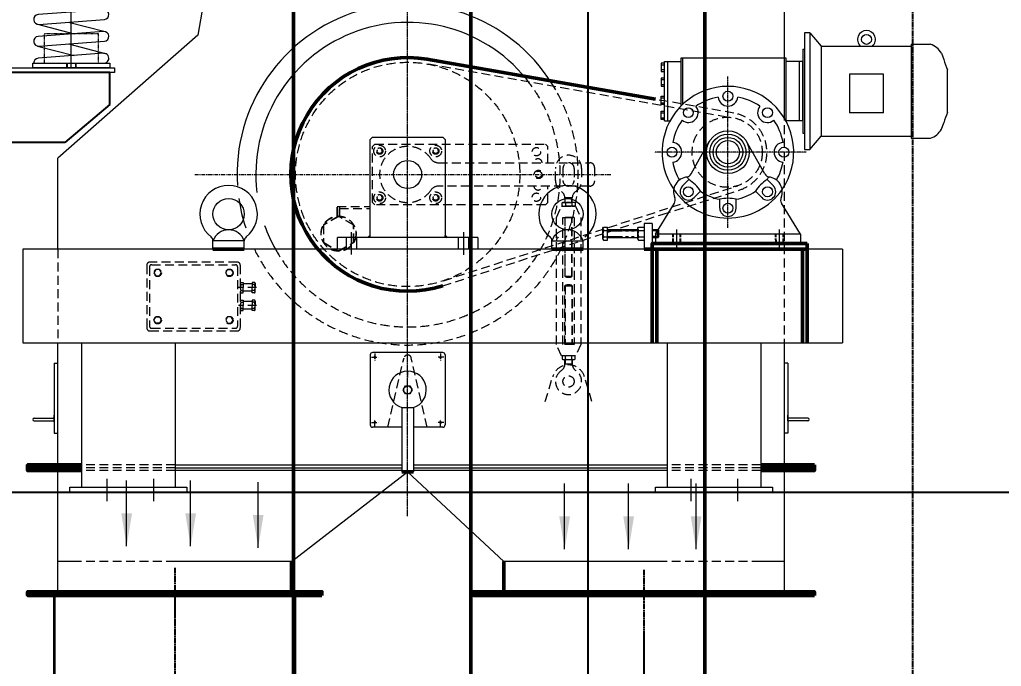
# Model space of a CAD drawing. Header units: millimetres. Extents: x -1263456 to 2767218, y -83310 to 50301.
# Drawn here: x 1104749 to 1106850, y -33151 to -31768 of the extents above; entities that cross this region are included whole.
import ezdxf

# ---------------------------------------------------------------- set-up
doc = ezdxf.new("R2010")
doc.units = ezdxf.units.MM
for name, pattern in [('AM_ISO08W050', [18, 12, -1.5, 3, -1.5]), ('AUSGEZOGEN', [0]), ('CENTER', [7, 4, -1, 1, -1]), ('CENTER2', [1.125, 0.75, -0.125, 0.125, -0.125]), ('DASHDOT', [1, 0.5, -0.25, 0, -0.25]), ('HIDDEN', [9.525, 6.35, -3.175]), ('PHANTOM', [63.5, 31.75, -6.35, 6.35, -6.35, 6.35, -6.35])]:
    doc.linetypes.add(name, pattern=pattern)
doc.layers.get('0').update_dxf_attribs({"color": 255, "lineweight": 50})
doc.layers.get('Defpoints').update_dxf_attribs({"linetype": 'AUSGEZOGEN'})
for name, color, linetype, lineweight in [('AM_0', 7, 'Continuous', 50), ('AM_5', 3, 'Continuous', 25), ('AM_6', 2, 'Continuous', 35), ('AM_7', 4, 'AM_ISO08W050', 25), ('AM_8', 1, 'Continuous', 25), ('Cen', 3, 'CENTER', 13), ('CONT', 2, 'Continuous', 13), ('GEOM', 2, 'Continuous', 13)]:
    doc.layers.add(name, color=color, linetype=linetype, lineweight=lineweight)
for name, color, linetype in [('CDOT', 1, 'PHANTOM'), ('Cont-Trolley', 4, 'Continuous'), ('HID', 2, 'HIDDEN')]:
    doc.layers.add(name, color=color, linetype=linetype)
doc.styles.add('ROMANS', font='romans.shx', dxfattribs={"width": 0.85})
doc.styles.get("Standard").update_dxf_attribs({"font": 'ISOCP.SHX', "width": 0.7})
doc.dimstyles.new('AM_ISO$0', dxfattribs={"dimtxt": 3.5, "dimasz": 3.5, "dimexe": 1, "dimexo": 1, "dimgap": 1.5, "dimtad": 1, "dimdsep": 46, "dimtxsty": 'Standard', "dimcen": 0, "dimclrd": 256, "dimclre": 256, "dimclrt": 2, "dimazin": 2, "dimtp": 0.1, "dimtm": 0.1, "dimtfac": 0.71, "dimtmove": 0, "dimatfit": 3, "dimfxl": 1, "dimlwd": -1, "dimlwe": -1, "dimarcsym": 1})
doc.dimstyles.new('CJN', dxfattribs={"dimtxt": 25, "dimasz": 25, "dimexe": 7.5, "dimexo": 7.5, "dimgap": 7.5, "dimtad": 1, "dimtoh": 1, "dimdec": 1, "dimzin": 12, "dimdsep": 46, "dimtxsty": 'ROMANS', "dimcen": 10, "dimclrd": 9, "dimclre": 9, "dimclrt": 2, "dimadec": 1, "dimazin": 3, "dimtfac": 0.7, "dimtdec": 1, "dimtmove": 0, "dimatfit": 3, "dimfxl": 1, "dimtolj": 1, "dimtzin": 0, "dimlwd": 9, "dimlwe": 9, "dimarcsym": 1})

# ---------------------------------------------------------------- blocks, each defined once
blk = doc.blocks.new('Type_15')
at = {"color": 3, "linetype": 'ByBlock'}
for p, q in [((-10, -10), (-10, 0)), ((-8.8, -10), (-8.8, 0)), ((0, -264), (0, 0)), ((8.8, -10), (8.8, 0)), ((10, -10), (10, 0)), ((-69.2, -31), (70.8, -20.5)), ((-72.6, -30.7), (5.9, -51)), ((-5.9, -26.2), (72.6, -46.5)), ((69.2, -46.2), (-70.8, -56.7)), ((-72.6, -77.4), (5.9, -97.7)), ((-69.2, -77.7), (70.8, -67.2)), ((-5.9, -72.9), (72.6, -93.2)), ((69.2, -92.9), (-70.8, -103.4)), ((-72.6, -124.1), (5.9, -144.4)), ((-69.2, -124.4), (70.8, -113.9)), ((-5.9, -119.6), (72.6, -139.9)), ((69.2, -139.6), (-70.8, -150.1)), ((-69.2, -171.1), (70.8, -160.6)), ((-5.9, -166.3), (72.6, -186.6)), ((-72.6, -170.8), (5.9, -191.1)), ((69.2, -186.3), (-70.8, -196.8)), ((-69.2, -217.8), (70.8, -207.3)), ((-72.6, -217.5), (5.9, -237.8)), ((-5.9, -213), (72.6, -233.3)), ((69.2, -233), (-70.8, -243.5)), ((-10, -254), (-10, -264)), ((-8.8, -254), (-8.8, -264)), ((8.8, -254), (8.8, -264)), ((10, -254), (10, -264))]:
    blk.add_line(p, q, dxfattribs=at)
for points in [[(82.5, -10), (-82.5, -10), (-82.5, 0), (82.5, 0)], [(82.5, -264), (-82.5, -264), (-82.5, -254), (82.5, -254)]]:
    blk.add_lwpolyline(points, close=True, dxfattribs=at)
at = {"color": 3, "linetype": 'DASHDOT'}
for points in [[(58, -10), (58, -73), (-58, -73), (-58, -10)], [(58, -254), (58, -191), (-58, -191), (-58, -254)]]:
    blk.add_lwpolyline(points, dxfattribs=at)
at = {"color": 3, "linetype": 'ByBlock'}
for centre, start, end in [((-70, -20.5), 90, 274.2892), ((70, -10), 274.2892, 0), ((-70, -67.2), 94.2892, 274.2892), ((70, -56.7), 274.2892, 94.2892), ((-70, -113.9), 94.2892, 274.2892), ((70, -103.4), 274.2892, 94.2892), ((70, -150.1), 274.2892, 94.2892), ((-70, -160.6), 94.2892, 274.2892), ((70, -196.8), 274.2892, 94.2892), ((-70, -207.3), 94.2892, 274.2892), ((-70, -254), 94.2892, 180), ((70, -243.5), 270, 94.2892)]:
    blk.add_arc(centre, 10.5, start, end, dxfattribs=at)
blk = doc.blocks.new('100L')
at = {"layer": 'CONT'}
for p, q in [((349586.2, 4943.2), (349494.9, 4943.2)), ((349459.3, 4929.9), (349472.9, 4935)), ((349621.9, 4929.9), (349608.2, 4935)), ((349440.2, 4865.3), (349440.2, 4906.9)), ((349640.9, 4865.3), (349640.9, 4906.9)), ((349440.2, 4865.6), (349640.9, 4865.6)), ((349444.3, 4682.4), (349444.3, 4865.3)), ((349444.3, 4682.4), (349444.3, 4865.3)), ((349636.9, 4682.4), (349636.9, 4865.3)), ((349586.8, 4806.3), (349504.3, 4806.3)), ((349504.3, 4806.3), (349504.3, 4733.3)), ((349586.8, 4806.3), (349586.8, 4733.3)), ((349504.3, 4733.3), (349586.8, 4733.3)), ((349415.6, 4648.2), (349444.3, 4672.7)), ((349444.3, 4672.7), (349444.3, 4682.4)), ((349444.3, 4672.7), (349636.9, 4672.7)), ((349636.9, 4672.7), (349636.9, 4682.4)), ((349665.6, 4648.2), (349636.9, 4672.7)), ((349415.6, 4648.2), (349665.6, 4648.2)), ((349415.6, 4648.2), (349415.6, 4637.2)), ((349665.6, 4637.2), (349665.6, 4648.2)), ((349415.6, 4637.2), (349665.6, 4637.2)), ((349450.6, 4633.2), (349450.6, 4637.2)), ((349450.6, 4633.2), (349630.6, 4633.2)), ((349630.6, 4633.2), (349630.6, 4637.2))]:
    blk.add_line(p, q, dxfattribs=at)
blk.add_circle((349429.8, 4769.7), 10.5, dxfattribs=at)
for centre, radius, start, end in [((349449.5, 5031.6), 99.4, 283.6139, 297.19), ((349631.6, 5031.6), 99.4, 242.81, 256.3861), ((349479.9, 4893.4), 42, 119.5161, 161.2324), ((349601.2, 4893.4), 42, 18.7676, 60.4839), ((349429.8, 4769.7), 19.1, 41.1132, 318.8868)]:
    blk.add_arc(centre, radius, start, end, dxfattribs=at)
blk = doc.blocks.new('VF130 N')
at = {"layer": 'Cen', "color": 4, "linetype": 'ByBlock', "ltscale": 3}
for p, q in [((343371, 1354.9), (343403.9, 1477.7)), ((343377.8, 1353.1), (343410.6, 1475.8)), ((343396.2, 1476.3), (343391.6, 1459.2)), ((343395.3, 1472.9), (343402.1, 1471.1)), ((343403, 1474.4), (343396.2, 1476.3)), ((343403.9, 1477.7), (343437.9, 1468.6)), ((343439.7, 1475.4), (343413.2, 1376.4)), ((343443.1, 1474.5), (343417.5, 1378.9)), ((343391.6, 1459.2), (343398.4, 1457.4)), ((343392.6, 1462.9), (343399.4, 1461.1)), ((343387.9, 1445.5), (343383.4, 1428.5)), ((343384.3, 1432.1), (343391.2, 1430.3)), ((343387, 1442.2), (343393.8, 1440.3)), ((343394.7, 1443.6), (343387.9, 1445.5)), ((343373.3, 1390.9), (343377.8, 1407.9)), ((343377.8, 1407.9), (343384.7, 1406)), ((343383.4, 1428.5), (343390.2, 1426.6)), ((343620.6, 1293.1), (343654, 1417.8)), ((343622.4, 1286.1), (343657.4, 1416.9)), ((343689.6, 1401), (343655.6, 1410.1)), ((343380.1, 1389), (343373.3, 1390.9)), ((343374.2, 1394.2), (343381, 1392.3)), ((343376.9, 1404.2), (343383.7, 1402.4)), ((343650, 1280.3), (343682.8, 1402.8)), ((343656.8, 1278.5), (343689.6, 1401)), ((343365, 1360.1), (343369.6, 1377.1)), ((343368.6, 1373.4), (343375.4, 1371.6)), ((343369.6, 1377.1), (343376.4, 1375.3)), ((343371.8, 1358.2), (343365, 1360.1)), ((343365.9, 1363.4), (343372.7, 1361.6)), ((343371, 1354.9), (343382.4, 1351.9)), ((343396.7, 1230.9), (343452.3, 1287.3)), ((343656.8, 1278.5), (343622.8, 1287.6)), ((343549.2, 1190), (343529.2, 1266.7)), ((343372.4, 1210.5), (343389, 1220.1)), ((343390, 1180), (343406.6, 1189.6)), ((343560.1, 1160.3), (343550.5, 1176.8)), ((343436.9, 1144), (343441.9, 1162.5)), ((343529.5, 1142.6), (343520, 1159.2)), ((343470.9, 1134.9), (343475.9, 1153.4)), ((343589.2, 1045.7), (343567.4, 1119.9))]:
    blk.add_line(p, q, dxfattribs=at)
at = {"layer": 'Cen', "linetype": 'CENTER2', "ltscale": 3}
for p, q in [((343443, 1098.7), (343526.9, 1411.7)), ((343646.3, 1211.9), (343333.2, 1295.8))]:
    blk.add_line(p, q, dxfattribs=at)
at = {"layer": 'Cen', "linetype": 'ByBlock', "ltscale": 3}
for p, q in [((343335.8, 1123.8), (343325.6, 1085.7)), ((343548.3, 1066.8), (343538.1, 1028.7))]:
    blk.add_line(p, q, dxfattribs=at)
at = {"layer": 'Cen', "color": 4, "linetype": 'ByBlock', "ltscale": 3}
for centre, radius in [((343425, 1358.9), 10.6), ((343515.9, 1370.9), 10.6), ((343588.6, 1315), 10.6), ((343369.2, 1286.2), 10.6), ((343484.9, 1255.2), 45.8), ((343484.9, 1255.2), 38.7), ((343484.9, 1255.2), 31.7), ((343484.9, 1255.2), 24.7), ((343600.6, 1224.2), 10.6), ((343381.2, 1195.3), 10.6), ((343544.8, 1151.4), 10.6), ((343453.9, 1139.5), 10.6)]:
    blk.add_circle(centre, radius, dxfattribs=at)
for centre, radius, start, end in [((343425, 1358.9), 21.1, 215.0621, 24.9379), ((343484.9, 1255.2), 119.8, 85.1242, 109.8758), ((343515.9, 1370.9), 21.1, 170.0621, 339.9379), ((343484.9, 1255.2), 119.8, 130.1242, 154.8758), ((343484.9, 1255.2), 119.8, 40.1242, 64.8758), ((343588.6, 1315), 21.1, 125.0621, 294.9379), ((343369.2, 1286.2), 21.1, 260.0621, 69.9379), ((343484.9, 1255.2), 119.8, 355.1242, 19.8758), ((343484.9, 1255.2), 119.8, 175.1242, 194.7888), ((343600.6, 1224.2), 21.1, 80.0621, 249.9379), ((343381.2, 1195.3), 31.7, 79.6772, 187.6977), ((343386.7, 1240.8), 14.1, 263.1577, 315.4277), ((343484.9, 1255.2), 102.2, 196.2034, 200.0717), ((343331.2, 1166.4), 78.9, 17.0955, 42.9045), ((343381.2, 1195.3), 17.6, 120, 300), ((343484.9, 1255.2), 119.8, 315.2112, 334.8758), ((343335.8, 1189.2), 14.1, 315.4277, 7.6977), ((343484.9, 1255.2), 102.2, 219.9283, 245.0717), ((343573.7, 1101.4), 78.9, 107.0955, 132.9045), ((343562.8, 1193.6), 14.1, 194.5723, 246.8423), ((343484.9, 1255.2), 102.2, 309.9283, 313.7966), ((343544.8, 1151.4), 31.7, 322.3023, 70.3228), ((343439, 1083.7), 78.9, 62.0955, 87.9045), ((343484.9, 1255.2), 102.2, 264.9283, 290.0717), ((343544.8, 1151.4), 17.6, 210, 30), ((343453.9, 1139.5), 17.6, 165, 345), ((343581, 1123.4), 14.1, 142.3023, 194.5723)]:
    blk.add_arc(centre, radius, start, end, dxfattribs=at)
at = {"layer": 'CONT'}
for p, q in [((343657.4, 1416.9), (343439.7, 1475.3)), ((343289.8, 1125.9), (343345.9, 1179.3)), ((343289.8, 1125.9), (343284.7, 1106.9)), ((343589.2, 1045.7), (343289.8, 1125.9)), ((343584.1, 1026.6), (343284.7, 1106.9)), ((343589.2, 1045.7), (343584.1, 1026.6))]:
    blk.add_line(p, q, dxfattribs=at)
for start, end in [(310.4366, 199.5634), (199.5634, 310.4366)]:
    blk.add_arc((343484.9, 1255.2), 140.9, start, end, dxfattribs=at)
at = {"layer": 'HID'}
for p, q in [((343325.7, 1116.3), (343320.6, 1097.3)), ((343340.9, 1112.2), (343335.8, 1093.2)), ((343538.2, 1059.4), (343533.1, 1040.3)), ((343553.4, 1055.3), (343548.3, 1036.2))]:
    blk.add_line(p, q, dxfattribs=at)
at = {"layer": 'CONT', "color": 0, "rotation": 254.9999999999247}
blk.add_blockref('100L', (429665.7, 340169.2), dxfattribs=at)
blk = doc.blocks.new('chute from diverter to conveyor')
at = {"layer": 'AM_0'}
for p, q in [((1098704.1, -28196.3, 0), (1098704.1, -32932.7, 0)), ((1099204.9, -28377.4, 0), (1099204.9, -32932.7, 0))]:
    blk.add_line(p, q, dxfattribs=at)
at = {"layer": 'AM_7'}
blk.add_line((1098954.5, -28286.8, 0), (1098954.5, -33157.7, 0), dxfattribs=at)
blk = doc.blocks.new('*D238')
at = {"layer": 'AM_5', "transparency": 16777216}
for p, q in [((1102459.5, -29658), (1102459.5, -33697.6)), ((1106084.6, -33074.7), (1106084.6, -33697.6)), ((1102722, -33622.6), (1105822.1, -33622.6))]:
    blk.add_line(p, q, dxfattribs=at)
for points in [[(1102722, -33578.8), (1102722, -33666.3), (1102459.5, -33622.6)], [(1105822.1, -33578.8), (1105822.1, -33666.3), (1106084.6, -33622.6)]]:
    blk.add_solid(points, dxfattribs=at)
at = {"layer": 'Defpoints', "color": 0, "transparency": 16777216}
for p in [(1102459.5, -29583, -0.1), (1106084.6, -32999.7, -3.3), (1106084.6, -33622.6)]:
    blk.add_point(p, dxfattribs=at)
at = {"layer": 'AM_5', "color": 2, "transparency": 16777216, "insert": (1104272.1, -33378.8), "char_height": 262.5, "attachment_point": 5, "bg_fill": 3, "box_fill_scale": 1.1, "bg_fill_color": 256, "bg_fill_true_color": 13158600, "bg_fill_transparency": 0}
blk.add_mtext('3625', dxfattribs=at)
blk = doc.blocks.new('A$Cb9ce5bf2')
at = {"layer": 'CONT'}
h = blk.add_hatch(dxfattribs=at)
h.set_pattern_fill('ANSI31', color=4, scale=3, style=0)
h.set_pattern_definition([(135, (-37668.44147, -52953.67353), (0.265165043, 0.265165043), [])])
h.paths.add_polyline_path([(2424.5, 770.8), (2419.5, 765.8), (2424.5, 765.8)])
h = blk.add_hatch(dxfattribs=at)
h.set_pattern_fill('ANSI31', color=4, scale=3, style=0)
h.set_pattern_definition([(45, (-38486.6349, -52953.67353), (-0.265165043, 0.265165043), [])])
h.paths.add_polyline_path([(2584.5, 770.8), (2589.5, 765.8), (2584.5, 765.8)])
at = {"color": 2, "linetype": 'CENTER2', "lineweight": 13, "ltscale": 2.25}
blk.add_line((2504.5, 169.8), (2504.5, 1343.4, 3.2), dxfattribs=at)
at = {"color": 6, "ltscale": 2.25}
for p, q in [((3034.6, 1061.5, 3.2), (2545.9, 1147.3, 3.2)), ((2087.9, 740.8, 3.2), (2154.9, 740.8, 3.2)), ((2880.1, 740.8, 3.2), (2813.1, 740.8, 3.2)), ((3010.5, 740.8, 3.2), (3027.9, 740.8, 3.2)), ((3027.9, 740.8, 3.2), (3027.9, 540.8, 3.2)), ((3037.9, 740.8, 3.2), (3037.9, 540.8, 3.2)), ((3349.3, 740.8, 3.2), (3349.3, 540.8, 3.2)), ((3359.3, 740.8, 3.2), (3359.3, 540.8, 3.2)), ((1756.1, 273.3, 3.2), (1691.1, 273.3, 3.2)), ((1806.7, 279.3, 3.2), (1756.1, 279.3, 3.2)), ((1806.7, 273.3, 3.2), (1756.1, 273.3, 3.2)), ((3260.2, 279.3, 3.2), (3310.1, 279.3, 3.2)), ((3260.2, 273.3, 3.2), (3310.1, 273.3, 3.2)), ((3375.1, 273.3, 3.2), (3310.1, 273.3, 3.2)), ((1806.7, 267.3, 3.2), (1756.1, 267.3, 3.2)), ((2517, 264.8, 3.2), (2492, 264.8, 3.2)), ((3260.2, 267.3, 3.2), (3310.1, 267.3, 3.2)), ((2256.1, 72.3, 3.2), (2256.1, 8)), ((2710.1, 72.3, 3.2), (2710.1, 8))]:
    blk.add_line(p, q, dxfattribs=at)
at = {"color": 6, "ltscale": 2.25, "elevation": 3.2}
for points in [[(3359.3, 753.3), (3027.9, 753.3), (3027.9, 740.8), (3359.3, 740.8)], [(1756.1, 279.3), (1691.1, 279.3), (1691.1, 267.3), (1756.1, 267.3)], [(3375.1, 279.3), (3310.1, 279.3), (3310.1, 267.3), (3375.1, 267.3)], [(2321.1, 0), (1691.1, 0), (1691.1, 8), (2321.1, 8)], [(3375.1, 0), (2645.1, 0), (2645.1, 8), (3375.1, 8)]]:
    blk.add_lwpolyline(points, close=True, dxfattribs=at)
at = {"color": 6, "ltscale": 2.25}
blk.add_arc((2504.5, 900.8, 3.2), 250, 80.4544, 287.4857, dxfattribs=at)
at = {"layer": 'AM_7'}
for p, q in [((2006.1, 59, 6.5), (2006.1, -69.9, 6.5)), ((3010.1, 55, 3.2), (3010.1, -73.9, 3.2))]:
    blk.add_line(p, q, dxfattribs=at)
at = {"layer": 'CDOT'}
for p, q in [((2932.5, 781, 3.2), (2997.5, 781, 3.2)), ((2997.5, 781, 3.2), (2932.5, 781, 3.2)), ((3040.9, 781, 3.2), (3027.9, 781, 3.2)), ((3034.9, 781, 3.2), (3040.9, 781, 3.2)), ((3040.9, 766, 3.2), (3040.9, 782, 3.2)), ((2932.5, 767, 3.2), (2997.5, 767, 3.2)), ((3040.9, 767, 3.2), (3027.9, 767, 3.2)), ((3027.9, 767, 3.2), (3040.9, 767, 3.2))]:
    blk.add_line(p, q, dxfattribs=at)
at = {"layer": 'Cen', "ltscale": 2}
for p, q in [((2049.1, 900.8, 3.2), (2939.4, 900.8, 3.2)), ((2504.5, 478.6, 3.2), (2504.5, 466.5, 3.2))]:
    blk.add_line(p, q, dxfattribs=at)
at = {"layer": 'Cen', "ltscale": 3}
for p, q in [((2426.8, 509.8, 3.2), (2442.1, 509.8, 3.2)), ((2434.5, 517.4, 3.2), (2434.5, 502.1, 3.2)), ((2582.1, 509.8, 3.2), (2566.8, 509.8, 3.2)), ((2574.5, 517.4, 3.2), (2574.5, 502.1, 3.2)), ((2426.8, 369.8, 3.2), (2442.1, 369.8, 3.2)), ((2434.5, 362.1, 3.2), (2434.5, 377.4, 3.2)), ((2582.1, 369.8, 3.2), (2566.8, 369.8, 3.2)), ((2574.5, 362.1, 3.2), (2574.5, 377.4, 3.2))]:
    blk.add_line(p, q, dxfattribs=at)
at = {"layer": 'CONT', "color": 4}
for p, q in [((3310.1, 1480.4, 3.2), (3310.1, 1149.2, 3.2)), ((2063.9, 1248.3, 3.2), (2055.2, 1199.1, 3.2)), ((2055.2, 1199.1, 3.2), (1756.1, 935.7, 3.2)), ((2424.5, 975.8, 3.2), (2429.5, 980.8, 3.2)), ((2424.5, 765.8, 3.2), (2424.5, 975.8, 3.2)), ((2429.5, 980.8, 3.2), (2526.1, 980.8, 3.2)), ((2526.1, 980.8, 3.2), (2579.5, 980.8, 3.2)), ((2579.5, 980.8, 3.2), (2584.5, 975.8, 3.2)), ((2584.5, 975.8, 3.2), (2579.5, 980.8, 3.2)), ((2584.5, 975.8, 3.2), (2584.5, 920.4, 3.2)), ((1756.1, 740.8, 3.2), (1756.1, 935.7, 3.2)), ((2584.5, 920.4, 3.2), (2584.5, 835.8, 3.2)), ((2584.5, 835.8, 3.2), (2584.5, 765.8, 3.2)), ((2654.5, 765.8, 3.2), (2354.5, 765.8, 3.2)), ((2354.5, 740.8, 3.2), (2354.5, 765.8, 3.2)), ((2373.5, 740.8, 3.2), (2373.5, 765.8, 3.2)), ((2384.5, 729.5, 3.2), (2384.5, 777.3, 3.2)), ((2395.5, 740.8, 3.2), (2395.5, 765.8, 3.2)), ((2419.5, 765.8, 3.2), (2424.5, 770.8, 3.2)), ((2589.5, 765.8, 3.2), (2584.5, 770.8, 3.2)), ((2613.5, 740.8, 3.2), (2613.5, 765.8, 3.2)), ((2624.5, 728.9, 3.2), (2624.5, 777.3, 3.2)), ((2635.5, 740.8, 3.2), (2635.5, 765.8, 3.2)), ((2654.5, 765.8, 3.2), (2654.5, 740.8, 3.2)), ((2654.5, 740.8, 3.2), (2354.5, 740.8, 3.2)), ((2614.3, 740.8, 3.2), (2394.8, 740.8, 3.2)), ((1756.1, 8), (1756.1, 540.8, 3.2)), ((3310.1, 540.8, 3.2), (3310.1, 8)), ((1806.7, 72.3, 3.2), (1756.1, 72.3, 3.2)), ((2256.1, 72.3, 3.2), (2006.7, 72.3, 3.2)), ((3060.2, 72.3, 3.2), (2710.1, 72.3, 3.2)), ((3310.1, 72.3, 3.2), (3260.2, 72.3, 3.2)), ((2256.1, 0), (1756.1, 0)), ((3310.1, 0), (2710.1, 0))]:
    blk.add_line(p, q, dxfattribs=at)
at = {"layer": 'CONT', "color": 3, "linetype": 'HIDDEN', "lineweight": 13, "ltscale": 3}
for p, q in [((3187.5, 1023.2, 3.2), (2544.3, 1137.4, 3.2)), ((3202.5, 1032, 3.2), (3034.6, 1061.5, 3.2)), ((2434.5, 965.8, 3.2), (2429.5, 960.8, 3.2)), ((2429.5, 840.8, 3.2), (2429.5, 960.8, 3.2)), ((2434.5, 965.8, 3.2), (2799.5, 965.8, 3.2)), ((2804.5, 960.8, 3.2), (2799.5, 965.8, 3.2)), ((2804.5, 925.8, 3.2), (2804.5, 960.8, 3.2)), ((2820.9, 887.8, 3.2), (2820.9, 913.8, 3.2)), ((2836.9, 913.8, 3.2), (2836.9, 887.8, 3.2)), ((2860.9, 913.8, 3.2), (2860.9, 887.8, 3.2)), ((2876.9, 913.8, 3.2), (2876.9, 887.8, 3.2)), ((2581, 673.3, 3.2), (3210.9, 876.7, 3.2)), ((2804.5, 840.8, 3.2), (2804.5, 875.8, 3.2)), ((3049.1, 815.2, 3.2), (3213.9, 867.1, 3.2)), ((2434.5, 835.8, 3.2), (2429.5, 840.8, 3.2)), ((2804.5, 840.8, 3.2), (2799.5, 835.8, 3.2)), ((2804.5, 840.8, 3.2), (2799.5, 835.8, 3.2)), ((2840.9, 850.9, 3.2), (2840.9, 840.8, 3.2)), ((2856.9, 850.8, 3.2), (2840.9, 850.8, 3.2)), ((2841.9, 840.8, 3.2), (2841.9, 850.8, 3.2)), ((2855.9, 840.8, 3.2), (2855.9, 850.8, 3.2)), ((2856.9, 840.8, 3.2), (2856.9, 850.9, 3.2)), ((2354, 832.3, 3.2), (2424.5, 832.3, 3.2)), ((2354, 811.6, 3.2), (2354, 832.3, 3.2)), ((2354.4, 811, 3.2), (2354.4, 831.7, 3.2)), ((2359, 827.6, 3.2), (2424.5, 827.6, 3.2)), ((2359, 811.6, 3.2), (2359, 827.6, 3.2)), ((2359.4, 811, 3.2), (2359.4, 831.7, 3.2)), ((2799.5, 835.8, 3.2), (2434.5, 835.8, 3.2)), ((2842, 840, 3.2), (2842, 833.5, 3.2)), ((2855.9, 840, 3.2), (2855.9, 833.5, 3.2)), ((2579.6, 662.3, 3.2), (3049.1, 815.2, 3.2)), ((2841.9, 682.9, 3.2), (2841.9, 808.8, 3.2)), ((2855.9, 682.9, 3.2), (2855.9, 808.8, 3.2)), ((1946.3, 706.8, 3.2), (1946.3, 572.4, 3.2)), ((1951.9, 702.8, 3.2), (1951.9, 576.4, 3.2)), ((2139.9, 713.2, 3.2), (1952.7, 713.2, 3.2)), ((1956.7, 707.6, 3.2), (2135.9, 707.6, 3.2)), ((2140.7, 702.8, 3.2), (2140.7, 576.4, 3.2)), ((2146.3, 706.8, 3.2), (2146.3, 572.4, 3.2)), ((2181.3, 658.7, 3.2), (2142.3, 658.7, 3.2)), ((2147.8, 669.8, 3.2), (2152.6, 669.8, 3.2)), ((2148.3, 665.2, 3.2), (2152.6, 665.2, 3.2)), ((2148.3, 652.1, 3.2), (2152.6, 652.1, 3.2)), ((2152.6, 669.8, 3.2), (2152.6, 658.7, 3.2)), ((2171.9, 666.7, 3.2), (2152.6, 666.7, 3.2)), ((2152.6, 647.5, 3.2), (2152.6, 658.7, 3.2)), ((2171.9, 669.8, 3.2), (2171.9, 658.7, 3.2)), ((2176.8, 669.8, 3.2), (2171.9, 669.8, 3.2)), ((2176.3, 665.2, 3.2), (2171.9, 665.2, 3.2)), ((2171.9, 647.5, 3.2), (2171.9, 658.7, 3.2)), ((2176.3, 652.1, 3.2), (2171.9, 652.1, 3.2)), ((2178.3, 667.8, 3.2), (2178.3, 658.7, 3.2)), ((2178.3, 649.6, 3.2), (2178.3, 658.7, 3.2)), ((2841.9, 662.6, 3.2), (2841.9, 536.8, 3.2)), ((2855.9, 662.6, 3.2), (2855.9, 536.8, 3.2)), ((2147.8, 647.5, 3.2), (2152.6, 647.5, 3.2)), ((2147.8, 631.7, 3.2), (2152.6, 631.7, 3.2)), ((2171.9, 650.7, 3.2), (2152.6, 650.7, 3.2)), ((2152.6, 631.7, 3.2), (2152.6, 620.6, 3.2)), ((2176.8, 647.5, 3.2), (2171.9, 647.5, 3.2)), ((2176.8, 631.7, 3.2), (2171.9, 631.7, 3.2)), ((2171.9, 631.7, 3.2), (2171.9, 620.6, 3.2)), ((2181.3, 620.6, 3.2), (2142.3, 620.6, 3.2)), ((2147.8, 609.5, 3.2), (2152.6, 609.5, 3.2)), ((2148.3, 627.2, 3.2), (2152.6, 627.2, 3.2)), ((2148.3, 614.1, 3.2), (2152.6, 614.1, 3.2)), ((2171.9, 628.6, 3.2), (2152.6, 628.6, 3.2)), ((2152.6, 609.5, 3.2), (2152.6, 620.6, 3.2)), ((2171.9, 612.6, 3.2), (2152.6, 612.6, 3.2)), ((2176.3, 627.2, 3.2), (2171.9, 627.2, 3.2)), ((2171.9, 609.5, 3.2), (2171.9, 620.6, 3.2)), ((2176.3, 614.1, 3.2), (2171.9, 614.1, 3.2)), ((2176.8, 609.5, 3.2), (2171.9, 609.5, 3.2)), ((2178.3, 629.7, 3.2), (2178.3, 620.6, 3.2)), ((2178.3, 611.5, 3.2), (2178.3, 620.6, 3.2)), ((1956.7, 571.6, 3.2), (2135.9, 571.6, 3.2)), ((1952.7, 566, 3.2), (2139.9, 566, 3.2)), ((2462.4, 359.8, 3.2), (2496.7, 508.4, 3.2)), ((2546.5, 359.8, 3.2), (2512.3, 508.4, 3.2)), ((2840.9, 494.6, 3.2), (2840.9, 504.8, 3.2)), ((2841.9, 504.8, 3.2), (2841.9, 494.8, 3.2)), ((2842, 505.5, 3.2), (2842, 512, 3.2)), ((2855.9, 505.5, 3.2), (2855.9, 512, 3.2)), ((2855.9, 504.8, 3.2), (2855.9, 494.8, 3.2)), ((2856.9, 504.8, 3.2), (2856.9, 494.6, 3.2)), ((2856.9, 494.8, 3.2), (2840.9, 494.8, 3.2)), ((2798.9, 414.8, 3.2), (2814.9, 468, 3.2)), ((2898.9, 414.8, 3.2), (2882.9, 468, 3.2)), ((2006.7, 279.3, 3.2), (1806.7, 279.3, 3.2)), ((2006.7, 273.3, 3.2), (1806.7, 273.3, 3.2)), ((3260.2, 279.3, 3.2), (3060.2, 279.3, 3.2)), ((3260.2, 273.3, 3.2), (3060.2, 273.3, 3.2)), ((2006.7, 267.3, 3.2), (1806.7, 267.3, 3.2)), ((3260.2, 267.3, 3.2), (3060.2, 267.3, 3.2)), ((2006.7, 72.3, 3.2), (1806.7, 72.3, 3.2)), ((3260.2, 72.3, 3.2), (3060.2, 72.3, 3.2))]:
    blk.add_line(p, q, dxfattribs=at)
at = {"layer": 'CONT', "color": 4, "linetype": 'HIDDEN', "ltscale": 3}
for p, q in [((3310.1, 1149.2, 3.2), (3310.1, 540.8, 3.2)), ((1756.1, 740.8, 3.2), (1756.1, 540.8, 3.2))]:
    blk.add_line(p, q, dxfattribs=at)
at = {"layer": 'CONT', "color": 3}
for p, q in [((1806.7, 540.8, 3.2), (1806.7, 232.9)), ((2006.7, 540.8, 3.2), (2006.7, 232.9)), ((3060.2, 540.8, 3.2), (3060.2, 232.9)), ((3260.2, 540.8, 3.2), (3260.2, 232.9))]:
    blk.add_line(p, q, dxfattribs=at)
at = {"layer": 'CONT'}
for p, q in [((2424.5, 514.8, 3.2), (2424.5, 364.8, 3.2)), ((2579.5, 519.8, 3.2), (2429.5, 519.8, 3.2)), ((2584.5, 514.8, 3.2), (2584.5, 364.8, 3.2)), ((1748.1, 496.9, 3.2), (1748.1, 346.9, 3.2)), ((1748.1, 496.9, 3.2), (1756.1, 496.9, 3.2)), ((3318.1, 496.9, 3.2), (3310.1, 496.9, 3.2)), ((3318.1, 496.9, 3.2), (3318.1, 346.9, 3.2)), ((2492, 401.8, 3.2), (2492, 264.8, 3.2)), ((2517, 401.5, 3.2), (2492, 401.5, 3.2)), ((2517, 401.8, 3.2), (2517, 264.8, 3.2)), ((1705.1, 379.3, 3.2), (1748.1, 379.3, 3.2)), ((1746.1, 379.3, 3.2), (1748.1, 381.3, 3.2)), ((1748.1, 374.7, 3.2), (1748.1, 385.7, 3.2)), ((3318.1, 374.7, 3.2), (3318.1, 385.7, 3.2)), ((3320.1, 379.3, 3.2), (3318.1, 381.3, 3.2)), ((3361.1, 379.3, 3.2), (3318.1, 379.3, 3.2)), ((1705.1, 373.3, 3.2), (1748.1, 373.3, 3.2)), ((1746.1, 373.3, 3.2), (1748.1, 371.3, 3.2)), ((1748.1, 373.3, 3.2), (1748.1, 377.3, 3.2)), ((2492, 359.8, 3.2), (2429.5, 359.8, 3.2)), ((2579.5, 359.8, 3.2), (2517, 359.8, 3.2)), ((3318.1, 373.3, 3.2), (3318.1, 377.3, 3.2)), ((3361.1, 373.3, 3.2), (3318.1, 373.3, 3.2)), ((3320.1, 373.3, 3.2), (3318.1, 371.3, 3.2)), ((1748.1, 346.9, 3.2), (1756.1, 346.9, 3.2)), ((3318.1, 346.9, 3.2), (3310.1, 346.9, 3.2)), ((2256.1, 72.3, 3.2), (2504.5, 264.8, 3.2)), ((2710.1, 72.3, 3.2), (2504.5, 264.8, 3.2)), ((1860.5, 249.7), (1860.5, 201.5)), ((1960.6, 249.7), (1960.6, 201.5)), ((3110.6, 249.7), (3110.6, 201.5)), ((3210.8, 249.7), (3210.8, 201.5))]:
    blk.add_line(p, q, dxfattribs=at)
at = {"layer": 'CONT', "elevation": 3.2}
for points in [[(1492.1, 1128.9), (1877.1, 1128.9), (1877.1, 1118.9), (1492.1, 1118.9)], [(2509.4, 448.3), (2514.3, 439.8), (2509.4, 431.3), (2499.6, 431.3), (2494.6, 439.8), (2499.6, 448.3)]]:
    blk.add_lwpolyline(points, close=True, dxfattribs=at)
at = {"layer": 'CONT', "color": 3, "linetype": 'HIDDEN', "lineweight": 13, "ltscale": 3, "elevation": 3.2}
blk.add_lwpolyline([(2570.6, 875.8, 0.248268), (2554.1, 867, -3.24764), (2554.1, 934.5, 0.248268), (2570.6, 925.8), (2894.5, 925.8, -0.414214), (2904.5, 915.8), (2904.5, 885.8, -0.414214), (2894.5, 875.8)], format="xyb", close=True, dxfattribs=at)
for points in [[(2835.1, 833.5), (2835.1, 840), (2836.4, 840.8), (2861.5, 840.8), (2862.8, 840), (2862.8, 833.5), (2861.5, 832.8), (2836.4, 832.8)], [(2822.9, 808.8), (2833.9, 832.8), (2863.9, 832.8), (2874.9, 808.8), (2874.9, 536.8), (2863.9, 512.8), (2833.9, 512.8), (2822.9, 536.8)], [(2356.5, 737), (2388.9, 755.6), (2388.9, 792.9), (2356.5, 811.6), (2324.2, 792.9), (2324.2, 755.6)], [(2356.9, 736.4), (2389.2, 755), (2389.2, 792.3), (2356.9, 811), (2324.6, 792.3), (2324.6, 755)], [(1965.5, 683.5), (1973.4, 683.5), (1977.3, 690.3), (1973.4, 697.1), (1965.5, 697.1), (1961.6, 690.3)], [(2127, 683.5), (2119.2, 683.5), (2115.2, 690.3), (2119.2, 697.1), (2127, 697.1), (2131, 690.3)], [(1965.5, 595.8), (1973.4, 595.8), (1977.3, 589), (1973.4, 582.2), (1965.5, 582.2), (1961.6, 589)], [(2127, 595.8), (2119.2, 595.8), (2115.2, 589), (2119.2, 582.2), (2127, 582.2), (2131, 589)], [(2835.1, 512), (2835.1, 505.5), (2836.4, 504.8), (2861.5, 504.8), (2862.8, 505.5), (2862.8, 512), (2861.5, 512.8), (2836.4, 512.8)]]:
    blk.add_lwpolyline(points, close=True, dxfattribs=at)
for points in [[(2835.1, 840, -0.219105), (2842, 840, -0.109552), (2855.9, 840, -0.219105), (2862.8, 840)], [(2862.8, 833.5, -0.219105), (2855.9, 833.5, -0.109552), (2842, 833.5, -0.219105), (2835.1, 833.5)], [(2840.9, 808.8), (2840.9, 682.9, 0.267949), (2856.9, 682.9), (2856.9, 808.8)], [(2840.9, 536.8), (2840.9, 662.6, -0.267949), (2856.9, 662.6), (2856.9, 536.8)], [(2862.8, 512, 0.219105), (2855.9, 512, 0.109552), (2842, 512, 0.219105), (2835.1, 512)], [(2835.1, 505.5, 0.219105), (2842, 505.5, 0.109552), (2855.9, 505.5, 0.219105), (2862.8, 505.5)], [(2840.9, 494.6, -0.253709), (2833.7, 481.2, 3.369924), (2864.2, 481.2, -0.253709), (2856.9, 494.6)]]:
    blk.add_lwpolyline(points, format="xyb", dxfattribs=at)
for points in [[(2860.9, 808.8), (2860.9, 536.8), (2836.9, 536.8), (2836.9, 808.8), (2860.9, 808.8), (2836.9, 808.8)], [(2840.9, 682.9), (2856.9, 682.9)], [(2840.9, 662.6), (2856.9, 662.6)]]:
    blk.add_lwpolyline(points, dxfattribs=at)
at = {"layer": 'CONT', "color": 4, "elevation": 3.2}
for points in [[(2006.7, 279.3), (2492, 279.3)], [(2006.7, 273.3), (2492, 273.3)], [(2517, 279.3), (3060.2, 279.3)], [(2517, 273.3), (3060.2, 273.3)], [(2492, 267.3), (2006.7, 267.3)], [(3060.2, 267.3), (2517, 267.3)]]:
    blk.add_lwpolyline(points, dxfattribs=at)
at = {"layer": 'CONT', "color": 3, "elevation": 3.2}
for points in [[(1781.6, 232), (2031.6, 232), (2031.6, 220), (1781.6, 220)], [(3035.1, 232), (3285.1, 232), (3285.1, 220), (3035.1, 220)]]:
    blk.add_lwpolyline(points, close=True, dxfattribs=at)
at = {"layer": 'CONT', "color": 3, "linetype": 'HIDDEN', "lineweight": 13, "ltscale": 3}
for centre, radius in [((2504.5, 900.8, 3.2), 240), ((3188.4, 948.2, 3.2), 75), ((2444.5, 950.8, 3.2), 12.5), ((2444.5, 950.8, 3.2), 7), ((2444.5, 950.8, 3.2), 5.2), ((2564.5, 950.8, 3.2), 12.5), ((2564.5, 950.8, 3.2), 7), ((2564.5, 950.8, 3.2), 5.2), ((2780.2, 949.4, 3.2), 9), ((2784.5, 900.8, 3.2), 9), ((2784.5, 900.8, 3.2), 7), ((2444.5, 850.8, 3.2), 12.5), ((2564.5, 850.8, 3.2), 12.5), ((2444.5, 850.8, 3.2), 7), ((2444.5, 850.8, 3.2), 5.2), ((2564.5, 850.8, 3.2), 7), ((2564.5, 850.8, 3.2), 5.2), ((2780.2, 852.1, 3.2), 9), ((2356.5, 774.3, 3.2), 37.3), ((2356.9, 773.7, 3.2), 37.3), ((1969.5, 690.3, 3.2), 7.98), ((2123, 690.3, 3.2), 7.98), ((1969.5, 589, 3.2), 7.98), ((2123, 589, 3.2), 7.98), ((2848.9, 457.8, 3.2), 12)]:
    blk.add_circle(centre, radius, dxfattribs=at)
at = {"layer": 'CONT', "color": 4}
blk.add_circle((2504.5, 900.8, 3.2), 30, dxfattribs=at)
at = {"layer": 'CONT'}
blk.add_circle((2504.5, 439.8, 3.2), 8.5, dxfattribs=at)
at = {"layer": 'CONT', "color": 4}
for centre, radius, start, end in [((2504.5, 900.8, 3.2), 365, 29.7146, 183.6948), ((2505.1, 900.7, 3.2), 325.5, 36.634, 186.7454), ((2504.5, 900.8, 3.2), 365, 188.1152, 198.2687), ((2505.1, 900.7, 3.2), 325.5, 199.5883, 209.4368)]:
    blk.add_arc(centre, radius, start, end, dxfattribs=at)
at = {"layer": 'CONT', "color": 3, "linetype": 'HIDDEN', "lineweight": 13, "ltscale": 3}
for centre, radius, start, end in [((2505.5, 900, 3.2), 325.6, 209.2866, 36.7842), ((2504.5, 900.8, 3.2), 365, 205.999, 29.7146), ((3188.4, 948.2, 3.2), 85, 287.4857, 80.4544), ((2444.5, 950.8, 3.2), 6, 254.3893, 191.4956), ((2564.5, 950.8, 3.2), 6, 168.5044, 105.6107), ((2783.4, 925.2, 3.2), 9, 3.7993, 176.2007), ((2848.9, 913.8, 3.2), 28, 0, 180), ((2848.9, 913.8, 3.2), 12, 0, 180), ((2848.9, 887.8, 3.2), 28, 180, 236.9443), ((2848.9, 887.8, 3.2), 12, 180, 0), ((2848.9, 887.8, 3.2), 28, 303.0557, 0), ((2783.4, 876.4, 3.2), 9, 183.7995, 356.2005), ((2824.9, 850.9, 3.2), 16, 0, 56.9443), ((2872.9, 850.9, 3.2), 16, 123.0557, 180), ((2444.5, 850.8, 3.2), 6, 254.3893, 191.4956), ((2564.5, 850.8, 3.2), 6, 254.3893, 191.4956), ((1952.7, 706.8, 3.2), 6.4, 90, 180), ((1956.7, 702.8, 3.2), 4.8, 90, 180), ((2135.9, 702.8, 3.2), 4.8, 360, 90), ((2139.9, 706.8, 3.2), 6.4, 0, 90), ((2159.1, 658.3, 3.2), 12.9, 146.5797, 178.4919), ((2159.1, 659, 3.2), 12.9, 181.5081, 213.4203), ((2148.6, 667.7, 3.2), 2.28, 112.4404, 263.7514), ((2148.6, 649.6, 3.2), 2.28, 96.2486, 247.5596), ((2175.9, 667.7, 3.2), 2.28, 276.2486, 67.5596), ((2165.4, 658.3, 3.2), 12.9, 1.5081, 33.4203), ((2165.4, 659, 3.2), 12.9, 326.5797, 358.4919), ((2175.9, 649.6, 3.2), 2.28, 292.4404, 83.7514), ((2148.6, 629.6, 3.2), 2.28, 112.4404, 263.7514), ((2175.9, 629.6, 3.2), 2.28, 276.2486, 67.5596), ((2159.1, 620.3, 3.2), 12.9, 146.5797, 178.4919), ((2159.1, 620.9, 3.2), 12.9, 181.5081, 213.4203), ((2148.6, 611.6, 3.2), 2.28, 96.2486, 247.5596), ((2165.4, 620.3, 3.2), 12.9, 1.5081, 33.4203), ((2165.4, 620.9, 3.2), 12.9, 326.5797, 358.4919), ((2175.9, 611.6, 3.2), 2.28, 292.4404, 83.7514), ((1952.7, 572.4, 3.2), 6.4, 180, 270), ((1956.7, 576.4, 3.2), 4.8, 180, 270), ((2135.9, 576.4, 3.2), 4.8, 270, 360), ((2139.9, 572.4, 3.2), 6.4, 270, 360), ((2504.5, 506.6, 3.2), 8, 12.9616, 167.0384), ((2848.9, 457.8, 3.2), 35.5, 16.7365, 163.2651)]:
    blk.add_arc(centre, radius, start, end, dxfattribs=at)
at = {"layer": 'CONT'}
for centre, radius, start, end in [((2429.5, 514.8, 3.2), 5, 90, 180), ((2579.5, 514.8, 3.2), 5, 0, 90), ((2504.5, 439.8, 3.2), 40, 288.21, 251.79), ((1705.1, 376.3, 3.2), 3, 90, 270), ((3361.1, 376.3, 3.2), 3, 270, 90), ((2429.5, 364.8, 3.2), 5, 180, 270), ((2579.5, 364.8, 3.2), 5, 270, 0)]:
    blk.add_arc(centre, radius, start, end, dxfattribs=at)
at = {"layer": 'Cont-Trolley', "color": 61}
for p, q in [((1867.1, 1118.9, 3.2), (629.3, 1118.9, 3.2)), ((1867.1, 1050.2, 3.2), (1867.1, 1118.9, 3.2)), ((1867.1, 1050.2, 3.2), (1770.8, 968.9, 3.2)), ((1770.8, 968.9, 3.2), (629.3, 968.9, 3.2))]:
    blk.add_line(p, q, dxfattribs=at)
at = {"layer": 'GEOM'}
for p, q in [((2922.5, 786, 3.2), (2923.5, 787.8, 3.2)), ((2922.5, 762, 3.2), (2922.5, 786, 3.2)), ((2923.5, 787.8, 3.2), (2932.5, 787.8, 3.2)), ((2923.5, 780.9, 3.2), (2932.5, 780.9, 3.2)), ((2932.5, 760.2, 3.2), (2932.5, 787.8, 3.2)), ((2932.5, 782, 3.2), (2997.5, 782, 3.2)), ((2997.5, 782, 3.2), (2932.5, 782, 3.2)), ((2997.5, 786, 3.2), (2998.5, 787.8, 3.2)), ((2997.5, 762, 3.2), (2997.5, 786, 3.2)), ((2998.5, 787.8, 3.2), (3010.5, 787.8, 3.2)), ((2998.5, 780.9, 3.2), (3010.5, 780.9, 3.2)), ((3010.5, 796, 3.2), (3010.5, 740.8, 3.2)), ((3027.9, 796, 3.2), (3010.5, 796, 3.2)), ((3027.9, 796, 3.2), (3027.9, 740.8, 3.2)), ((3040.9, 782, 3.2), (3027.9, 782, 3.2)), ((3034.9, 782, 3.2), (3040.9, 782, 3.2)), ((3041.9, 781, 3.2), (3040.9, 782, 3.2)), ((3041.9, 767, 3.2), (3041.9, 781, 3.2)), ((2087.9, 740.8, 3.2), (2087.9, 759, 3.2)), ((2154.9, 759, 3.2), (2087.9, 759, 3.2)), ((2154.9, 740.8, 3.2), (2154.9, 759, 3.2)), ((2813.1, 740.8, 3.2), (2813.1, 759, 3.2)), ((2813.1, 759, 3.2), (2880.1, 759, 3.2)), ((2880.1, 740.8, 3.2), (2880.1, 759, 3.2)), ((2922.5, 762, 3.2), (2923.5, 760.2, 3.2)), ((2923.5, 767.1, 3.2), (2932.5, 767.1, 3.2)), ((2923.5, 760.2, 3.2), (2932.5, 760.2, 3.2)), ((2932.5, 766, 3.2), (2997.5, 766, 3.2)), ((2997.5, 762, 3.2), (2998.5, 760.2, 3.2)), ((2998.5, 767.1, 3.2), (3010.5, 767.1, 3.2)), ((2998.5, 760.2, 3.2), (3010.5, 760.2, 3.2)), ((3040.9, 766, 3.2), (3027.9, 766, 3.2)), ((3027.9, 766, 3.2), (3040.9, 766, 3.2)), ((3041.9, 767, 3.2), (3040.9, 766, 3.2)), ((3435.1, 740.8, 3.2), (1681.1, 740.8, 3.2)), ((1681.1, 740.8, 3.2), (1681.1, 540.8, 3.2)), ((3435.1, 740.8, 3.2), (3435.1, 540.8, 3.2)), ((1681.1, 540.8, 3.2), (3435.1, 540.8, 3.2))]:
    blk.add_line(p, q, dxfattribs=at)
for centre, radius in [((2121.4, 815.8, 3.2), 33.5), ((2846.6, 815.8, 3.2), 33.5), ((2434.5, 509.8, 3.2), 1.5), ((2574.5, 509.8, 3.2), 1.5), ((2434.5, 369.8, 3.2), 1.5), ((2574.5, 369.8, 3.2), 1.5)]:
    blk.add_circle(centre, radius, dxfattribs=at)
for centre, radius, start, end in [((2121.4, 815.8, 3.2), 61.5, 307.4733, 232.5267), ((2846.6, 815.8, 3.2), 61.5, 307.4733, 232.5267), ((2121.4, 746.5, 3.2), 35.8, 20.4878, 159.5122), ((2846.6, 746.5, 3.2), 35.8, 20.4878, 159.5122), ((2931.6, 785.2, 3.2), 9.17, 185.233, 207.7453), ((2946.4, 774, 3.2), 23.9, 163.231, 196.769), ((3006.6, 785.2, 3.2), 9.17, 185.233, 207.7453), ((3021.4, 774, 3.2), 23.9, 163.231, 196.769), ((2077.9, 759, 3.2), 10, 0, 52.5267), ((2164.9, 759, 3.2), 10, 127.4733, 180), ((2803.1, 759, 3.2), 10, 0, 52.5267), ((2833, 759, 3.2), 10, 127.4733, 180), ((2931.6, 762.8, 3.2), 9.17, 152.2547, 174.767), ((3006.6, 762.8, 3.2), 9.17, 152.2547, 174.767), ((2434.5, 509.8, 3.2), 2, 90, 0), ((2574.5, 509.8, 3.2), 2, 180, 90), ((2434.5, 369.8, 3.2), 2, 0, 270), ((2574.5, 369.8, 3.2), 2, 270, 180)]:
    blk.add_arc(centre, radius, start, end, dxfattribs=at)
at = {"layer": 'CONT'}
blk.add_blockref('Type_15', (1784.6, 1392.9, 3.2), dxfattribs=at)
at = {"layer": 'CONT', "color": 0, "rotation": 14.9999999993905}
blk.add_blockref('VF130 N', (-328266.1, -89164.5, 3.2), dxfattribs=at)
at = {"color": 6, "ltscale": 2.25}
for points in [[(1903.1, 105.6, 3.2), (1903.1, 246, 3.2)], [(2040.1, 105.6, 3.2), (2040.1, 246, 3.2)], [(2184.6, 102.1, 3.2), (2184.6, 242.5, 3.2)], [(2840.5, 99, 3.2), (2840.5, 239.4, 3.2)], [(2977.5, 99, 3.2), (2977.5, 239.4, 3.2)], [(3121.9, 99, 3.2), (3121.9, 239.4, 3.2)]]:
    blk.add_leader(points, dimstyle='CJN', override={"dimasz": 70, "dimtad": 0}, dxfattribs=at)

msp = doc.modelspace()

# ---------------------------------------------------------------- linework, layer by layer
at = {"layer": 'AM_0'}
for p, q in [((1105334.9, -70029.7, -2.5), (1105334.9, -21828.3, -2.5)), ((1105714.1, -31905.1, 0.1), (1105714.1, -34232.7, 0.1)), ((1106214.9, -31905.1, 0.1), (1106214.9, -34232.7, 0.1))]:
    msp.add_line(p, q, dxfattribs=at)
at = {"layer": 'AM_7'}
for p, q in [((1106659.9, -70880.6, -2.5), (1106659.9, -13073.8, -2.5)), ((1105964.5, -31680.1, 0.1), (1105964.5, -34457.7, 0.1))]:
    msp.add_line(p, q, dxfattribs=at)
at = {"layer": 'AM_8'}
msp.add_line((1108934.9, -32779.7), (1096784.9, -32779.7), dxfattribs=at)

# ---------------------------------------------------------------- block references
at = {"layer": 'AM_0', "xscale": -1}
msp.add_blockref('chute from diverter to conveyor', (2204919.1, -1300, 0.1), dxfattribs=at)
at = {"layer": 'AM_0'}
msp.add_blockref('A$Cb9ce5bf2', (1103074.5, -32999.7, -3.2), dxfattribs=at)

# ---------------------------------------------------------------- next in the draw order: dimensions: what is measured, and where the dimension line sits
at = {"layer": 'AM_5'}
dim = msp.add_linear_dim(base=(1106084.6, -33622.6, 0.1), p1=(1102459.5, -29583, 0), p2=(1106084.6, -32999.7, -3.2), dimstyle='AM_ISO$0', override={"dimscale": 75, "dimdec": 0, "dimpost": '', "dimadec": 2, "dimtdec": 6, "dimtfill": 1}, dxfattribs=at)
dim.commit()
dim.dimension.update_dxf_attribs({"geometry": '*D238', "text_midpoint": (1104272.1, -33378.8, 0.1)})

# ---------------------------------------------------------------- next in the draw order: linework, layer by layer
at = {"layer": 'AM_6', "color": 2}
for p, q in [((1104823.2, -33686.9, 7.5), (1104823.2, -32999.7, 7.5)), ((1105338, -33801, 7.5), (1105338, -32999.7, 7.5))]:
    msp.add_line(p, q, dxfattribs=at)
at = {"layer": 'AM_7'}
msp.add_line((1105080.6, -32999.7, 6.6), (1105080.6, -33743.9, 6.6), dxfattribs=at)

doc.saveas('drawing.dxf')
